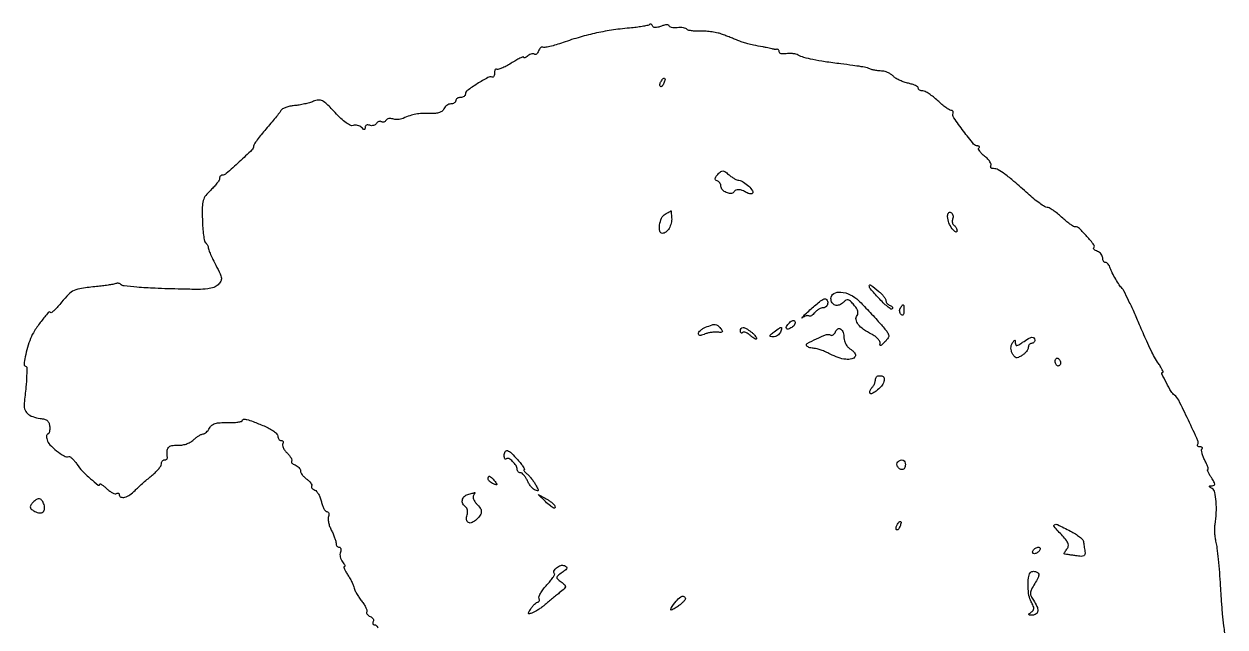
# Model space of a CAD drawing. Extents: x 1 to 373, y 0 to 377.
# Drawn here: x 0.5 to 371.8, y 190.4 to 376.7 of the extents above; entities that cross this region are included whole.
import ezdxf

# ---------------------------------------------------------------- set-up
doc = ezdxf.new("R2010")
doc.units = 0

msp = doc.modelspace()

# ---------------------------------------------------------------- linework, layer by layer
msp.add_lwpolyline([(371.789237, 188.5, -0.019858), (371.454738, 190.700692, -0.004656), (371.075814, 194.409375, -0.004791), (370.720303, 198.68672, -0.004692), (370.444055, 203, 0.00528), (370.167492, 207.239955, 0.005996), (369.810834, 211.296875, 0.005487), (369.429024, 214.733269, 0.032928), (369.093899, 216.5, -0.027463), (368.82629, 217.831244, -0.01923), (368.665889, 219.353125, -0.019464), (368.625144, 220.827429, -0.03783), (368.727318, 222, 0.02831), (369.114263, 225.638932, 0.032824), (369.05753, 229.121152, 0.032591), (368.637886, 231.953841, 0.200996), (367.813014, 233.136725, -0.012047), (367.123036, 233.597952, -0.260327), (367.020911, 233.810392, -0.372443), (367.158655, 233.951229, -0.018059), (367.86501, 233.984687, 0.12533), (368.431033, 234.135611, 0.300863), (368.621045, 234.503854, 0.104219), (368.395163, 235.195138, 0.014134), (367.591957, 236.5, -0.014475), (367.002254, 237.459476, -0.027812), (366.596265, 238.265625, -0.034401), (366.38838, 238.849312, -0.496749), (366.502627, 239, 0.47396), (366.633725, 239.160274, 0.028923), (366.453717, 239.844007, 0.026305), (366.096528, 240.770806, 0.0142), (365.565563, 241.873216, -0.024466), (365.042215, 243.019408, -0.034696), (364.700336, 244.086542, -0.037261), (364.554892, 244.95365, -0.222858), (364.706549, 245.373216, 0.133607), (364.842481, 245.610759, 0.259813), (364.789171, 245.815882, 0.152445), (364.535255, 245.956444, 0.050799), (364.10765, 246, -0.067284), (363.674602, 246.058539, -0.140666), (363.386808, 246.234287, -0.190832), (363.287018, 246.494698, -0.136434), (363.374892, 246.797571, 0.250491), (363.444522, 247.906748, 0.003388), (360.472999, 254.302061, 0.005631), (357.500407, 260.408962, 0.115509), (356.198433, 261.972853, -0.09692), (355.195571, 263.09117, -0.013652), (353.675081, 265.806356, -0.008817), (352.266448, 268.610292, -0.552391), (352.511558, 269, 0.49733), (352.639597, 269.169206, 0.036314), (352.408052, 269.807813, 0.028485), (351.949363, 270.694522, 0.01472), (351.282058, 271.75, -0.017161), (350.037188, 273.740455, -0.01712), (348.930709, 275.813166, -0.010447), (347.591742, 278.692992, -0.002236), (345.394721, 283.75, 0.004558), (343.673414, 287.662227, 0.005883), (342.018197, 291.220765, 0.003346), (340.544329, 294.242292, 0.081398), (340, 295, -0.050305), (339.138358, 296.054959, -0.014075), (338.012437, 297.866079, -0.014663), (336.970353, 299.77937, -0.036382), (336.354336, 301.25, 0.042458), (336.064248, 301.91962, 0.051373), (335.679855, 302.485937, 0.059674), (335.264197, 302.875191, 0.159687), (334.883369, 303, -0.155266), (334.546462, 303.107205, -0.097686), (334.25949, 303.409197, -0.079992), (334.065812, 303.860348, -0.061543), (334, 304.393011, 0.104296), (333.877764, 304.972642, 0.066683), (333.517331, 305.562043, 0.062725), (332.985068, 306.071482, 0.068054), (332.356872, 306.41655, -0.036588), (331.763772, 306.695444, -0.070685), (331.348333, 307.01378, -0.120915), (331.168856, 307.316496, -0.276734), (331.230918, 307.564251, 0.378188), (331.285691, 308.442683, 0.015989), (329.128592, 311.041281, 0.018751), (326.792463, 313.487904, 0.194004), (325.527316, 314.004627, -0.137052), (324.953964, 314.167581, -0.017087), (323.863018, 314.887786, -0.019098), (322.603142, 315.857232, -0.014751), (321.304234, 317.004627, 0.018269), (319.985076, 318.153492, 0.022087), (318.664105, 319.128428, 0.021402), (317.499859, 319.840377, 0.121679), (316.804234, 320.028318, -0.136146), (316.056969, 320.253215, -0.014049), (314.514383, 321.288436, -0.016667), (312.720223, 322.659422, -0.012581), (310.840476, 324.278318, 0.005742), (306.552591, 328.074534, 0.020935), (303.707113, 330.334933, 0.031664), (301.663395, 331.633782, 0.126374), (300.237592, 332, -0.070841), (299.760802, 332.067893, -0.146069), (299.447191, 332.270228, -0.189498), (299.343334, 332.570326, -0.128754), (299.450511, 332.919925, 0.231358), (299.498898, 333.407785, 0.057834), (299.124834, 334.141647, 0.047128), (298.450029, 334.974209, 0.032254), (297.54344, 335.78717, -0.026747), (296.640304, 336.579277, -0.044299), (295.980908, 337.348337, -0.057554), (295.625306, 337.991208, -0.302685), (295.700578, 338.367245, 0.090637), (295.867469, 338.608787, 0.235919), (295.859348, 338.814128, 0.20094), (295.682839, 338.954343, 0.068784), (295.352521, 339, -0.226004), (294.099693, 339.59677, -0.009373), (290.962282, 343.614566, -0.009401), (287.978535, 347.746423, -0.224627), (287.75, 349.121382, 0.09942), (287.776536, 349.45648, 0.129092), (287.663878, 349.741906, 0.131199), (287.427358, 349.932077, 0.10445), (287.105755, 350, -0.144284), (286.59345, 350.150978, -0.014461), (285.530814, 350.88125, -0.017218), (284.295259, 351.851017, -0.012868), (283, 353, 0.019867), (281.668208, 354.148494, 0.023647), (280.322311, 355.11875, 0.023377), (279.129502, 355.818574, 0.121553), (278.394245, 356, -0.060876), (277.861088, 356.065154, -0.079479), (277.409559, 356.257031, -0.097398), (277.107265, 356.541276, -0.15676), (277, 356.875, 0.241465), (276.806533, 357.252253, 0.042672), (276.101702, 357.672628, 0.037925), (275.113347, 358.063588, 0.025873), (273.941964, 358.361607, -0.032868), (272.660174, 358.706859, -0.026584), (271.337667, 359.238114, -0.027337), (270.166761, 359.862346, -0.06031), (269.370536, 360.486607, 0.050278), (268.649896, 361.075257, 0.035061), (267.735184, 361.59216, 0.035466), (266.777292, 361.967405, 0.059505), (265.928571, 362.125, -0.01365), (264.502486, 362.256603, -0.019385), (263.245054, 362.457054, -0.019657), (262.243949, 362.697967, -0.105204), (261.75, 362.958333, 0.129236), (261.279573, 363.178476, 0.004897), (259.352724, 363.510922, 0.006977), (256.728552, 363.899756, 0.00254), (253, 364.379901, -0.006355), (248.157823, 365.041052, -0.013376), (244.421281, 365.702329, -0.016377), (241.61672, 366.372812, -0.055998), (239.877241, 367.066162, 0.059251), (239.10185, 367.369417, 0.033219), (238.10629, 367.558855, 0.032667), (237.060588, 367.6178, 0.045344), (236.127241, 367.524504, -0.041174), (235.312359, 367.436193, -0.067883), (234.624877, 367.512059, -0.09863), (234.164766, 367.729847, -0.237331), (234, 368.057418, 0.080179), (233.943337, 368.408498, 0.104955), (233.779687, 368.68833, 0.119839), (233.5357, 368.853087, 0.128703), (233.25, 368.881579, -0.030259), (232.9262, 368.850365, -0.02375), (232.573438, 368.854559, -0.024306), (232.244761, 368.890188, -0.052881), (232, 368.955889, 0.034529), (231.679922, 369.054508, 0.003597), (230.9125, 369.228259, 0.004452), (229.993907, 369.420746, 0.00355), (229, 369.612463, -0.002907), (226.041542, 370.179176, -0.012788), (224.307709, 370.568081, -0.01919), (222.959954, 370.962358, -0.014154), (221.5, 371.497406, 0.000823), (220.523885, 371.884952, 0.000343), (219.20625, 372.404535, 0.00034), (217.79499, 372.958811, 0.00044), (216.5, 373.465092, 0.036394), (215.0785, 373.903328, 0.019296), (213.266439, 374.247508, 0.019104), (211.376963, 374.457935, 0.027993), (209.7049, 374.485918, -0.018655), (208.217826, 374.483046, -0.025845), (206.889719, 374.598954, -0.024421), (205.839496, 374.79828, -0.197724), (205.450597, 375.079936, 0.175664), (205.110601, 375.348991, 0.041083), (204.393173, 375.52421, 0.037469), (203.484829, 375.599335, 0.029246), (202.495697, 375.548985, -0.031567), (201.539376, 375.504751, -0.051365), (200.733111, 375.601587, -0.069717), (200.178828, 375.811093, -0.274125), (200, 376.112762, 0.329182), (199.81557, 376.362541, 0.083863), (199.2852, 376.432647, 0.053231), (198.499933, 376.320163, 0.028679), (197.566638, 376.025336, -0.029022), (196.496803, 375.688182, -0.069799), (195.672784, 375.598929, -0.11293), (195.107069, 375.747234, -0.194331), (194.795804, 376.112587, 0.072951), (194.622654, 376.455668, 0.134275), (194.383356, 376.653494, 0.170607), (194.117964, 376.676345, 0.134128), (193.865619, 376.532285, -0.140552), (193.408961, 376.279169, -0.010649), (192.011619, 375.98783, -0.014012), (190.301368, 375.718436, -0.01019), (188.386452, 375.511142, 0.013848), (182.7599, 374.860385, 0.016985), (177.551908, 373.92986, 0.017155), (172.462769, 372.65703, 0.014651), (167.194501, 370.977093, -0.011108), (165.042974, 370.274187, -0.015982), (163.107476, 369.756, -0.011712), (161.502991, 369.420369, -0.186199), (160.965845, 369.521109, 0.2074), (160.6285, 369.570223, 0.109726), (160.247155, 369.370231, 0.077476), (159.87723, 368.943807, 0.048417), (159.581246, 368.351128, -0.045709), (159.294598, 367.769294, -0.087842), (158.951122, 367.381096, -0.14434), (158.611004, 367.243466, -0.224462), (158.318471, 367.348196, 0.177037), (157.975625, 367.507493, 0.080783), (157.476174, 367.469108, 0.064926), (156.902383, 367.248146, 0.048905), (156.342009, 366.868879, -0.026608), (155.826373, 366.485349, -0.060983), (155.394215, 366.268808, -0.134454), (155.117237, 366.247889, -0.359054), (155, 366.3901, 0.524708), (154.811262, 366.520434, 0.018922), (153.857271, 366.117188, 0.020357), (152.602531, 365.466405, 0.010982), (151.10986, 364.569351, -0.017151), (149.574943, 363.672493, -0.026315), (148.183302, 363.014133, -0.024206), (147.050986, 362.612493, -0.276182), (146.60986, 362.723474, 0.234952), (146.380802, 362.800365, 0.231438), (146.179146, 362.664604, 0.096229), (146.041915, 362.265944, 0.034929), (146, 361.666667, -0.043725), (145.945621, 361.046023, -0.078063), (145.779687, 360.562527, -0.12185), (145.534919, 360.288419, -0.233909), (145.25, 360.248319, 0.208404), (143.914606, 360.126199, 0.015388), (140.679246, 358.217943, 0.014526), (137.554649, 356.113528, 0.241811), (137, 355.033725, -0.143617), (136.884387, 354.639522, -0.099533), (136.559375, 354.303657, -0.084002), (136.073377, 354.07735, -0.067147), (135.5, 354, 0.064853), (134.926543, 353.925306, 0.082425), (134.440625, 353.70625, 0.098894), (134.115568, 353.381354, 0.148195), (134, 353, -0.151099), (133.882059, 352.618634, -0.09843), (133.550156, 352.29375, -0.081424), (133.05412, 352.074614, -0.063461), (132.468615, 352, 0.090259), (131.839207, 351.885448, 0.066645), (131.214222, 351.549552, 0.065398), (130.688229, 351.052759, 0.079397), (130.348794, 350.46656, -0.137194), (129.858778, 349.80717, -0.083001), (128.99611, 349.343266, -0.05997), (127.75627, 349.081629, -0.028866), (126.130179, 349.03208, 0.015961), (123.593974, 349.020247, 0.034801), (121.66091, 348.81426, 0.037236), (119.857516, 348.353451, 0.021042), (117.75, 347.544052, -0.049654), (116.972215, 347.295304, -0.037486), (116.082845, 347.174167, -0.038378), (115.221138, 347.1882, -0.068458), (114.532025, 347.349337, 0.06786), (113.92591, 347.491828, 0.072801), (113.318688, 347.461466, 0.08122), (112.803354, 347.269027, 0.125083), (112.462927, 346.940014, -0.087354), (112.168017, 346.60904, -0.094409), (111.785229, 346.409547, -0.100139), (111.374889, 346.371459, -0.112095), (111, 346.5, 0.125033), (110.619726, 346.619635, 0.100781), (110.194466, 346.557598, 0.090311), (109.788983, 346.32226, 0.077961), (109.467948, 345.948138, -0.108341), (109.106134, 345.57457, -0.081875), (108.583672, 345.339902, -0.077271), (107.983758, 345.276962, -0.079342), (107.398849, 345.400442, 0.07502), (106.864162, 345.518127, 0.123404), (106.410912, 345.436268, 0.152332), (106.111545, 345.170194, 0.136303), (106, 344.768615, -0.057942), (105.941902, 344.268956, -0.336288), (105.75, 344.11042, -0.185784), (105.430383, 344.218372, -0.023078), (104.878145, 344.721855, 0.078275), (104.344166, 345.110507, 0.061866), (103.672024, 345.355371, 0.062638), (102.969803, 345.426306, 0.085701), (102.347573, 345.303135, -0.212398), (101.524184, 345.346129, -0.036888), (100.159315, 346.172618, -0.032409), (98.520657, 347.505953, -0.018639), (96.719428, 349.306084, 0.010556), (94.193968, 351.912927, 0.075283), (92.778152, 352.944913, 0.144534), (91.537817, 353.186666, 0.075816), (90, 352.800664, -0.029171), (88.801066, 352.37798, -0.014517), (87.240542, 351.976873, -0.014358), (85.594724, 351.653787, -0.020461), (84.116738, 351.469254, 0.032226), (82.764388, 351.26801, 0.035854), (81.497893, 350.89856, 0.038567), (80.481076, 350.429015, 0.127565), (79.952486, 349.923121, -0.028465), (79.440983, 349.192033, -0.003876), (78.274162, 347.734748, -0.004451), (76.861612, 346.029561, -0.003744), (75.335749, 344.247851, 0.0092), (73.866325, 342.493658, 0.012959), (72.626751, 340.873097, 0.009164), (71.663032, 339.490485, 0.148682), (71.5, 338.954346, -0.203314), (71.011972, 337.803771, -0.005886), (67.071878, 334.083526, -0.006296), (63.063011, 330.478974, -0.181905), (61.790025, 330, 0.13167), (61.48875, 329.919263, 0.100602), (61.23207, 329.692224, 0.08809), (61.059405, 329.352599, 0.073788), (61, 328.952251, -0.141188), (60.839803, 328.396239, -0.022935), (60.192188, 327.463506, -0.023733), (59.302936, 326.408225, -0.01891), (58.25, 325.355491, 0.041449), (56.723894, 323.685662, 0.095795), (55.962614, 322.174276, 0.064373), (55.660489, 320.134185, 0.011374), (55.677123, 316.257297, 0.011465), (55.804795, 313.704299, 0.016502), (56.043936, 311.454496, 0.012258), (56.344545, 309.631307, 0.189635), (56.677123, 309.104058, -0.067001), (56.993344, 308.799242, -0.0469), (57.263364, 308.383692, -0.047058), (57.450185, 307.92719, -0.069385), (57.517309, 307.5, 0.089547), (57.637886, 306.89247, 0.008795), (58.210604, 305.507584, 0.010894), (58.963975, 303.871409, 0.008426), (59.853157, 302.121562, -0.010184), (61.18956, 299.468554, -0.08295), (61.564711, 298.16755, -0.159498), (61.366356, 297.194599, -0.067289), (60.547541, 296.121562, -0.113039), (59.256643, 295.313173, -0.053546), (57.333002, 294.868104, -0.029892), (54.339375, 294.686433, -0.006654), (49.211693, 294.750345, -0.003459), (41.041244, 295.017532, -0.010328), (35.457421, 295.354438, -0.00872), (31.486336, 295.746288, -0.168982), (30.389963, 296.276704, 0.114326), (30.081358, 296.469211, 0.060584), (29.637989, 296.563272, 0.05551), (29.136432, 296.551797, 0.056314), (28.652234, 296.430073, -0.044578), (27.953343, 296.236873, -0.006689), (26.516594, 295.994345, -0.007469), (24.807364, 295.755375, -0.006385), (23, 295.553556, 0.011164), (18.352639, 294.98959, 0.069195), (16.04907, 294.324049, 0.092435), (14.318285, 293.130337, 0.0278), (12.183141, 290.730453, -0.013972), (11.030297, 289.360203, -0.023536), (9.979818, 288.286467, -0.020443), (9.107963, 287.539499, -0.380096), (8.774137, 287.559196, 0.438406), (8.063662, 287.530091, 0.011689), (5.861738, 284.807915, 0.020506), (3.780502, 281.86629, 0.049502), (2.561132, 279.5, 0.023691), (1.607753, 276.712276, 0.024291), (0.931484, 273.86987, 0.018125), (0.568758, 271.449561, 0.447566), (0.970383, 271, -0.409002), (1.381261, 270.596381, -0.012951), (1.360491, 268.024747, -0.015918), (1.125218, 264.454911, -0.006106), (0.579861, 259.510667, 0.106891), (0.739984, 257.754047, 0.127846), (1.61756, 256.34864, 0.105091), (3.229501, 255.36283, 0.055756), (5.52017, 254.831145, -0.042051), (6.879356, 254.554597, -0.10744), (7.757125, 254.076396, -0.126726), (8.272129, 253.332898, -0.070776), (8.505625, 252.25, -0.031068), (8.513329, 251.38789, -0.049726), (8.401564, 250.660937, -0.065866), (8.199029, 250.15891, -0.270253), (7.926501, 250, 0.262497), (7.680976, 249.861562, 0.098263), (7.541279, 249.476563, 0.064766), (7.528139, 248.900991, 0.03733), (7.65322, 248.218085, 0.129604), (8.519482, 246.682236, 0.034693), (10.626901, 244.795825, 0.032854), (12.930149, 243.236687, 0.183015), (14.375854, 242.99244, -0.20047), (14.817959, 242.902343, -0.037651), (15.477937, 242.377323, -0.035009), (16.203339, 241.604165, -0.02575), (16.897703, 240.655942, 0.047049), (18.556737, 238.581566, 0.021335), (21.08099, 236.184782, 0.017098), (23.500072, 234.217956, 0.619746), (24, 234.466375, -0.535), (24.147207, 234.564574, -0.045112), (24.631987, 234.309487, -0.029549), (25.325258, 233.800154, -0.014331), (26.151444, 233.073536, 0.030726), (27.037364, 232.344448, 0.042244), (27.920164, 231.811999, 0.048745), (28.680981, 231.52487, 0.207146), (29.151444, 231.593597, -0.09131), (29.475317, 231.71976, -0.169946), (29.750737, 231.678887, -0.175565), (29.934606, 231.477194, -0.098218), (30, 231.147501, 0.331977), (30.495367, 230.483639, 0.143482), (31.664084, 230.479359, 0.077274), (33.300201, 231.240829, 0.05252), (34.880896, 232.558193, -0.013149), (35.821974, 233.477012, -0.005579), (37.128898, 234.660745, -0.005515), (38.552735, 235.893984, -0.007192), (39.88392, 236.989023, 0.022796), (41.076889, 238.034436, 0.028084), (42.084651, 239.117308, 0.028517), (42.808782, 240.097413, 0.145845), (43, 240.739023, -0.077793), (43.075405, 241.220738, -0.090227), (43.29375, 241.629588, -0.10078), (43.618625, 241.902913, -0.125288), (44, 242, 0.075146), (44.373191, 242.056406, 0.101574), (44.671464, 242.220313, 0.119953), (44.848335, 242.464378, 0.137085), (44.881579, 242.75, -0.048951), (44.769565, 244.653501, -0.164501), (45.20923, 245.803651, -0.177698), (46.229137, 246.398309, -0.058958), (47.98496, 246.500895, 0.05275), (49.306047, 246.561684, 0.042982), (50.68314, 246.894738, 0.04382), (51.950776, 247.446887, 0.062995), (52.943146, 248.161659, -0.023208), (53.772466, 248.86533, -0.026116), (54.632435, 249.459987, -0.026682), (55.408306, 249.883263, -0.111982), (55.923003, 250, 0.137025), (56.377742, 250.127006, 0.049496), (56.919358, 250.533318, 0.044493), (57.455126, 251.120863, 0.039774), (57.901286, 251.815551, -0.103087), (58.620182, 252.674541, -0.092072), (59.650511, 253.217344, -0.060753), (61.164575, 253.492692, -0.019881), (63.436469, 253.535365, 0.014239), (65.186038, 253.548487, 0.023475), (66.659463, 253.670939, 0.020041), (67.783494, 253.863812, 0.353957), (68, 254.131331, -0.389137), (68.374342, 254.539486, -0.081839), (69.430046, 254.458094, -0.032838), (71.355605, 253.849949, -0.006316), (74.75, 252.477632, -0.025204), (76.377496, 251.69702, -0.034278), (77.751562, 250.823726, -0.036568), (78.736169, 249.981213, -0.200085), (79, 249.34831, 0.077013), (79.079812, 248.83321, 0.089829), (79.311086, 248.396066, 0.100769), (79.655141, 248.103832, 0.126487), (80.059017, 248, -0.103619), (80.41634, 247.925146, -0.179234), (80.632022, 247.716964, -0.165529), (80.669803, 247.404446, -0.086666), (80.522542, 247.036475, 0.189937), (80.431169, 246.52907, 0.059676), (80.675712, 245.782249, 0.049907), (81.176339, 244.938266, 0.037589), (81.880192, 244.119808, -0.027112), (82.587973, 243.330806, -0.042703), (83.095158, 242.575962, -0.052519), (83.359756, 241.952436, -0.277238), (83.273539, 241.606872, 0.256545), (83.196661, 241.342649, 0.130549), (83.360852, 241.026299, 0.076879), (83.767017, 240.698546, 0.039795), (84.356872, 240.41655, -0.057645), (84.985217, 240.088171, -0.058808), (85.517331, 239.626891, -0.064943), (85.878923, 239.108867, -0.120501), (86, 238.61377, 0.120622), (86.134038, 238.066241, 0.041791), (86.571767, 237.373761, 0.038606), (87.201622, 236.661979, 0.036188), (87.946439, 236.038604, -0.033013), (88.659751, 235.449252, -0.048988), (89.191657, 234.838335, -0.061402), (89.485816, 234.294495, -0.235924), (89.452183, 233.92263, 0.189134), (89.395167, 233.608809, 0.11559), (89.55218, 233.261224, 0.083977), (89.908084, 232.930469, 0.053757), (90.411448, 232.672354, -0.127723), (90.996359, 232.254359, -0.043581), (91.598084, 231.391848, -0.039944), (92.123998, 230.281056, -0.036552), (92.485159, 229.06757, 0.030066), (92.81828, 227.892841, 0.04251), (93.262834, 226.901099, 0.04959), (93.74541, 226.203932, 0.220007), (94.186444, 226, -0.168356), (94.530775, 225.880678, -0.150578), (94.746543, 225.568462, -0.107361), (94.790346, 225.093195, -0.061179), (94.650244, 224.530933, 0.106431), (94.532659, 223.775156, 0.037016), (94.678216, 222.676505, 0.034771), (95.023589, 221.453513, 0.034024), (95.537094, 220.280933, -0.016409), (96.092807, 219.124551, -0.017095), (96.563379, 217.949712, -0.017034), (96.899681, 216.909597, -0.068539), (96.993839, 216.25, 0.075867), (97.069133, 215.772427, 0.088858), (97.282721, 215.367188, 0.100185), (97.598734, 215.096236, 0.12796), (97.968615, 215, -0.186304), (98.28876, 214.876422, -0.146758), (98.482181, 214.555634, -0.099359), (98.50817, 214.066534, -0.055413), (98.35674, 213.487265, 0.08931), (98.22556, 212.798715, 0.056234), (98.309349, 211.982012, 0.054222), (98.581594, 211.168467, 0.065458), (99.010569, 210.487265, -0.024358), (99.439572, 209.915876, -0.054638), (99.692693, 209.436884, -0.116486), (99.737956, 209.12702, -0.38899), (99.599392, 209, 0.480263), (99.462209, 208.828729, 0.04262), (99.653593, 208.221514, 0.031316), (100.069659, 207.36702, 0.016077), (100.69035, 206.349834, -0.015903), (101.36933, 205.237995, -0.016065), (101.973846, 204.088942, -0.016075), (102.434866, 203.056683, -0.060613), (102.621271, 202.37469, 0.075039), (102.82835, 201.694495, 0.018738), (103.369173, 200.662721, 0.018722), (104.084338, 199.516185, 0.017844), (104.894243, 198.407319, -0.023894), (105.655221, 197.338536, -0.033485), (106.221003, 196.312686, -0.035382), (106.552099, 195.449679, -0.215542), (106.492119, 194.987248, 0.192807), (106.432278, 194.644069, 0.1145), (106.610229, 194.262432, 0.082637), (107.008266, 193.897835, 0.052616), (107.569126, 193.611848, -0.069662), (108.11802, 193.308048, -0.099962), (108.486378, 192.893882, -0.123645), (108.618411, 192.43751, -0.148363), (108.504365, 192.007063, 0.081847), (108.346067, 191.622228, 0.160356), (108.375882, 191.295825, 0.182842), (108.586502, 191.078957, 0.110022), (108.940983, 191, -0.140337), (109.344827, 190.884374, -0.099915), (109.688914, 190.559375, -0.085131), (109.920655, 190.073318, -0.06887)], format="xyb")
for points in [[(198.345077, 358.456872, -0.035865), (198.083816, 357.899181, -0.069269), (197.786868, 357.507038, -0.118528), (197.50546, 357.335123, -0.281567), (197.276326, 357.390341, -0.156651), (197.142323, 357.651151, -0.070517), (197.133355, 358.040231, -0.059701), (197.242038, 358.490157, -0.049364), (197.458881, 358.933469, -0.030391), (198.120758, 359.871774, -0.36195), (198.525317, 359.954259, -0.344086), (198.696703, 359.564815, -0.029555)], [(221.527986, 328.393014, -0.110388), (222.951687, 327.847985, -0.046446), (224.556647, 326.554558, -0.04694), (225.754802, 325.14879, -0.364298), (225.685579, 324.352245, -0.166478), (225.377904, 324.201541, -0.068971), (224.908633, 324.20726, -0.057723), (224.361101, 324.355984, -0.046177), (223.816531, 324.634552, 0.047532), (222.59108, 325.257238, 0.086621), (221.494737, 325.482132, 0.113603), (220.591908, 325.302199, 0.133464), (219.92005, 324.749588, -0.249243), (219.023412, 324.299589, -0.100738), (217.647221, 324.613384, -0.09369), (216.42906, 325.46808, -0.19547), (216, 326.523655, 0.084691), (215.909452, 327.0544, 0.069228), (215.645106, 327.566913, 0.069795), (215.253609, 327.983974, 0.089207), (214.791852, 328.236049, -0.108528), (214.318544, 328.518454, -0.239848), (214.17979, 328.903562, -0.128287), (214.394047, 329.439742, -0.026937), (215.041852, 330.225917, -0.031581), (215.940041, 331.087489, -0.178592), (216.553551, 331.310044, -0.158577), (217.206602, 331.093632, -0.023554), (218.297975, 330.20813, 0.028946), (219.091499, 329.57835, 0.025257), (219.988455, 329.012903, 0.02607), (220.85307, 328.584696, 0.065591)], [(200.740407, 316.796086, -0.079538), (200.60072, 315.1282, -0.074098), (199.94852, 313.542552, -0.084533), (198.968928, 312.39549, -0.175602), (197.877555, 312, -0.361914), (197.076623, 312.667117, -0.082215), (197.042805, 314.573216, -0.067697), (197.657678, 316.699415, -0.157967), (198.75, 317.919901, 0.000349), (199.423573, 318.312852, 0.000562), (199.996864, 318.648701, 0.000081), (200.505851, 318.947761, 0.038509), (200.537196, 318.969591, -0.599881), (200.553867, 318.962634, -0.000396), (200.612232, 318.343668, -0.002839), (200.674072, 317.6391, -0.00167)], [(287.611848, 316.430874, 0.071657), (287.483134, 315.864172, 0.074475), (287.52234, 315.291936, 0.081683), (287.718052, 314.802061, 0.119091), (288.043674, 314.473008, -0.079752), (288.407216, 314.158796, -0.055134), (288.709737, 313.705733, -0.054482), (288.909455, 313.190388, -0.072015), (288.968197, 312.690983, -0.257071), (288.816007, 312.431203, -0.255697), (288.514453, 312.420058, -0.086484), (288.03598, 312.773532, -0.028616), (287.468197, 313.44113, -0.069278), (286.477289, 315.215863, -0.072959), (286.031241, 317.162677, -0.164883), (286.315369, 318.288283, -0.408219), (287.068174, 318.457866, -0.107533), (287.436441, 318.102326, -0.081854), (287.6685, 317.590118, -0.077466), (287.731837, 317.002791, -0.079972)], [(258.597244, 291.172529, -0.007189), (259.958613, 289.803683, -0.003386), (261.679327, 287.99873, -0.003355), (263.456196, 286.083833, -0.004721), (265.01323, 284.350523, -0.008164), (267.21856, 281.764473, -0.104017), (267.807412, 280.640238, -0.211881), (267.673266, 279.704473, -0.050431), (266.684358, 278.432239, -0.015607), (265.868749, 277.628507, -0.107493), (265.387027, 277.344516, -0.44454), (265.168934, 277.468834, -0.110866), (265.171128, 277.933248, 0.17986), (265.084757, 278.592054, 0.063862), (264.528618, 279.381322, 0.052865), (263.631527, 280.174166, 0.039714), (262.5, 280.850551, -0.038542), (260.048324, 282.308292, -0.075565), (258.413058, 283.876036, -0.11916), (257.755553, 285.354599, -0.222033), (258.080363, 286.596832, 0.149761), (258.336462, 287.210394, 0.097187), (258.262485, 287.981333, 0.070271), (257.848709, 288.884168, 0.036115), (257.101923, 289.882482, 0.022672), (256.023994, 291.017092, 0.130487), (255.305736, 291.415251, 0.197014), (254.644149, 291.320409, 0.063578), (253.845315, 290.702458, -0.101993), (252.559497, 289.856138, -0.170052), (251.278425, 289.802364, -0.192141), (250.350301, 290.544625, -0.129862), (250, 291.870626, -0.271268), (250.886273, 293.383988, -0.149152), (253.051555, 293.857057, -0.095571), (255.959969, 293.047166, -0.078061)], [(264.75, 294.056438, -0.024264), (265.611314, 293.263981, -0.028973), (266.339063, 292.435168, -0.029836), (266.858637, 291.680539, -0.136673), (267, 291.173041, 0.109908), (267.093024, 290.754965, 0.068263), (267.367188, 290.331151, 0.06337), (267.772106, 289.966059, 0.066128), (268.25, 289.720238, -0.057812), (268.687521, 289.504275, -0.105697), (268.967915, 289.224314, -0.154677), (269.049283, 288.928739, -0.177221), (268.938646, 288.658884, -0.370325), (268.540668, 288.610259, -0.021314), (267.467779, 289.393137, -0.024157), (266.162477, 290.540988, -0.014434), (264.719722, 292.021979, -0.007538), (262.209477, 294.836145, -0.184084), (261.857111, 295.803827, -0.614357), (262.287079, 296.013701, -0.011887)], [(249, 290.5, -0.090674), (248.895288, 289.927343, -0.09558), (248.595343, 289.440625, -0.099644), (248.14801, 289.114952, -0.108083), (247.622445, 289, 0.087648), (247.003401, 288.890644, 0.043397), (246.277969, 288.552276, 0.041292), (245.565745, 288.05902, 0.047491), (244.979944, 287.475834, -0.034968), (244.457854, 286.929413, -0.05576), (243.935151, 286.550817, -0.076276), (243.489569, 286.381474, -0.254365), (243.199509, 286.467158, 0.211989), (242.890553, 286.58614, 0.059221), (242.367791, 286.497216, 0.048695), (241.73933, 286.243204, 0.034711), (241.092009, 285.845604, -0.701169), (241.024087, 285.892353, -0.130081), (241.142653, 286.102468, -0.012392), (242.05931, 286.997666, -0.003707), (243.5, 288.316734, -0.009311), (246.424201, 290.857346, -0.079874), (247.907919, 291.741272, -0.340811), (248.663328, 291.524828, -0.16005)], [(272.571429, 288.014286, -0.037548), (272.515007, 287.264011, -0.135981), (272.321429, 286.831029, -0.282794), (272.028511, 286.731066, -0.141706), (271.672847, 286.927153, -0.091551), (271.380187, 287.352368, -0.076786), (271.235589, 287.881122, -0.076639), (271.257168, 288.429833, -0.090569), (271.446149, 288.912868, -0.018728), (272.073167, 289.84726, -0.427566), (272.36139, 289.886183, -0.218731), (272.544594, 289.522161, -0.008897)], [(215.887064, 282.63608, -0.039465), (216.378322, 281.938906, -0.335485), (216.337983, 281.58161, -0.206299), (215.918661, 281.40229, -0.018862), (214.759509, 281.449263, 0.036101), (213.766491, 281.455271, 0.024945), (212.649668, 281.325135, 0.025238), (211.583033, 281.090705, 0.04618), (210.75, 280.778, -0.036935), (210.007644, 280.48359, -0.107472), (209.461173, 280.434492, -0.196256), (209.13157, 280.619771, -0.169369), (209, 280.99704, -0.161269), (209.156715, 281.470283, -0.052957), (209.660937, 282.016562, -0.046324), (210.388936, 282.544035, -0.03808), (211.25, 282.968838, -0.012429), (213.269878, 283.722977, -0.101373), (214.241966, 283.850479, -0.159229), (214.985699, 283.546983, -0.043733)], [(225.25, 281.607954, -0.026529), (225.919875, 281.04103, -0.031525), (226.485938, 280.436287, -0.033088), (226.887789, 279.877182, -0.140167), (227, 279.48477, -0.412007), (226.842993, 279.326574, -0.112394), (226.462099, 279.410275, -0.051342), (225.872496, 279.76591, -0.022558), (225.168848, 280.347194, 0.036341), (224.41872, 280.932883, 0.053499), (223.679123, 281.321096, 0.068493), (223.056639, 281.47323, 0.225806), (222.668848, 281.335515, -0.109963), (222.414422, 281.173742, -0.251921), (222.196474, 281.205849, -0.175975), (222.047153, 281.432486, -0.058615), (222, 281.833333, -0.14442), (222.232496, 282.621474, -0.273079), (222.805407, 282.908127, -0.118705), (223.789364, 282.597769, -0.026871)], [(234.361626, 281.5, -0.08747), (234.018655, 280.929006, -0.067803), (233.472472, 280.449967, -0.067377), (232.814123, 280.131909, -0.083909), (232.143011, 280.031803, -0.031561), (231.30924, 280.100709, -0.429122), (231.151244, 280.324602, -0.174018), (231.370436, 280.689627, -0.009469), (232.44113, 281.531803, -0.005555), (234.086998, 282.748169, -0.161867), (234.579354, 282.902845, -0.495169), (234.754834, 282.664523, -0.020389)], [(237.900845, 282.938719, -0.045833), (236.726264, 282.353884, -0.378545), (236.210848, 282.544001, -0.27993), (236.244982, 283.197078, -0.036521), (237.14912, 284.335692, -0.043126), (237.711655, 284.849826, -0.100007), (238.222967, 285.09993, -0.174998), (238.616868, 285.064019, -0.198255), (238.871885, 284.785824, -0.130528), (238.913014, 284.33477, -0.079001), (238.740044, 283.82367, -0.069842), (238.386463, 283.332003, -0.063661)], [(254, 279.68153, 0.079796), (254.150331, 278.745557, 0.053111), (254.598898, 277.753453, 0.052211), (255.258843, 276.857913, 0.068392), (256.038803, 276.20784, -0.045332), (256.775231, 275.64934, -0.065043), (257.303098, 275.024462, -0.084792), (257.554974, 274.432614, -0.199264), (257.479786, 273.967293, -0.199397), (256.407988, 273.196301, -0.081404), (254.582922, 273.072901, -0.060845), (252.256316, 273.584579, -0.038078), (249.70034, 274.708084, 0.018345), (248.352779, 275.364978, 0.017931), (246.950517, 275.926732, 0.01815), (245.686061, 276.330201, 0.061937), (244.833333, 276.458084, -0.032448), (244.149864, 276.519775, -0.031665), (243.474392, 276.669545, -0.033306), (242.899966, 276.877987, -0.092945), (242.547576, 277.119091, -0.492097), (242.652176, 277.9241, -0.022458), (245.493584, 279.410838, -0.021845), (248.582794, 280.693238, -0.229761), (249.90629, 280.557916, 0.169858), (250.290018, 280.473287, 0.120421), (250.706295, 280.629557, 0.091291), (251.093978, 281.013758, 0.060429), (251.388152, 281.569126, -0.159942), (252.116668, 282.463402, -0.308185), (252.999644, 282.438756, -0.164583), (253.748837, 281.38656, -0.073258)], [(313, 279, -0.099038), (312.923658, 278.618362, -0.097945), (312.70625, 278.29375, -0.097945), (312.381638, 278.076342, -0.099038), (312, 278, 0.125138), (311.618624, 277.903033, 0.10078), (311.29375, 277.630036, 0.090277), (311.07541, 277.221677, 0.077892), (311, 276.740547, -0.120077), (310.861011, 276.170139, -0.047885), (310.421245, 275.489619, -0.043794), (309.783574, 274.814585, -0.042043), (309.029769, 274.250664, -0.032358), (307.938092, 273.663383, -0.155945), (307.246658, 273.580386, -0.178863), (306.689943, 273.917067, -0.045406), (306.099545, 274.813999, -0.057086), (305.768327, 275.649685, -0.062428), (305.64782, 276.51352, -0.066027), (305.745372, 277.336757, -0.078733), (306.054463, 278.053882, -0.011214), (306.557921, 278.8115, -0.224226), (306.792541, 278.946051, -0.408101), (306.946149, 278.817873, -0.022327), (306.984687, 278.128028, 0.100798), (307.112639, 277.533775, 0.321648), (307.442283, 277.338228, 0.116923), (308.054644, 277.541005, 0.014133), (309.25, 278.325576, -0.018517), (311.010032, 279.458824, -0.08951), (312.120214, 279.872255, -0.253191), (312.733479, 279.670375, -0.191496)], [(321, 271.940983, -0.087308), (320.936779, 271.581686, -0.094392), (320.755208, 271.276414, -0.100145), (320.484563, 271.072214, -0.112153), (320.166667, 271, -0.170324), (319.848724, 271.111542, -0.094314), (319.578125, 271.427703, -0.074868), (319.395108, 271.899039, -0.055286), (319.333333, 272.456011, -0.05773), (319.393656, 272.976727, -0.124167), (319.578125, 273.33303, -0.190804), (319.850897, 273.471218, -0.16277), (320.166667, 273.396994, -0.071639), (320.485481, 273.130304, -0.05288), (320.755208, 272.756842, -0.053298), (320.938439, 272.339084, -0.076861)], [(266.342166, 266.200445, -0.115613), (265.584381, 264.765889, -0.04849), (263.988134, 263.255679, -0.074172), (262.550018, 262.446089, -0.525532), (262, 262.824859, -0.071393), (262.054075, 263.201644, -0.038825), (262.220312, 263.639698, -0.037742), (262.462939, 264.067651, -0.048585), (262.75, 264.416667, 0.044385), (263.04635, 264.770882, 0.031142), (263.316406, 265.215625, 0.031558), (263.523023, 265.67786, 0.055489), (263.625, 266.083333, -0.019687), (263.823693, 267.20778, -0.134443), (264.082004, 267.70208, -0.17054), (264.525811, 267.935469, -0.036593), (265.40638, 268, -0.11876), (265.947288, 267.869685, -0.155855), (266.305604, 267.513762, -0.123282), (266.441826, 266.942791, -0.06124)], [(153.187086, 242, -0.012192), (154.150737, 240.846236, -0.023661), (154.852449, 239.871908, -0.027489), (155.266685, 239.15157, -0.542913), (155.15977, 238.968197, 0.416097), (155.047742, 238.844021, 0.133256), (155.134433, 238.582024, 0.052599), (155.468805, 238.176557, 0.021511), (156, 237.698225, -0.034935), (156.663125, 237.068075, -0.017005), (157.422264, 236.179567, -0.016777), (158.152825, 235.19729, -0.023235), (158.735367, 234.267029, -0.010171), (159.373735, 233.077862, -0.135981), (159.472286, 232.596694, -0.436777), (159.25963, 232.425111, -0.055484), (158.620817, 232.592012, -0.093432), (158.024839, 232.959651, -0.034526), (157.340197, 233.676073, -0.032753), (156.682768, 234.581149, -0.033814), (156.156889, 235.555012, 0.032209), (155.655378, 236.490912, 0.040423), (155.070071, 237.281785, 0.045135), (154.489711, 237.83634, 0.169716), (154.021439, 238, -0.104029), (153.631689, 238.081977, -0.098986), (153.300048, 238.314732, -0.096694), (153.077794, 238.662452, -0.094263), (153, 239.071429, 0.144414), (152.656206, 240.236915, 0.059313), (151.59406, 241.518152, 0.065168), (150.389387, 242.396461, 0.33284), (149.619048, 242.285714, -0.229436), (149.38648, 242.204927, -0.234237), (149.181845, 242.338095, -0.09827), (149.042542, 242.734677, -0.035486), (149, 243.333333, -0.113634), (149.28016, 244.550142, -0.372551), (149.97999, 244.850124, -0.118623), (151.198469, 244.112375, -0.017499)], [(273, 240.5, -0.06085), (272.929934, 239.926402, -0.079459), (272.723586, 239.440625, -0.097386), (272.417907, 239.1154, -0.156819), (272.059017, 239, -0.139398), (271.230079, 239.235684, -0.123736), (270.603969, 239.880661, -0.139481), (270.401415, 240.683432, -0.191124), (270.693853, 241.36052, -0.094876), (271.508765, 241.913511, -0.1934), (272.269246, 241.932483, -0.202875), (272.806289, 241.424643, -0.103624)], [(146.018999, 235.477108, -0.008807), (146.707299, 234.617386, -0.27071), (146.741192, 234.355597, -0.389672), (146.541716, 234.264678, -0.012731), (145.641444, 234.584097, -0.0442), (145.013435, 234.891147, -0.05126), (144.482174, 235.291272, -0.058677), (144.117443, 235.719384, -0.148172), (144, 236.106989, -0.097466), (144.129499, 236.765008, -0.389178), (144.469452, 236.925, -0.127361), (145.053128, 236.562498, -0.017238)], [(139.495259, 230.992329, 0.157085), (139.371718, 230.491725, 0.070398), (139.514778, 229.821308, 0.059573), (139.884165, 229.093771, 0.049186), (140.436242, 228.420901, -0.04361), (141.573517, 227.065827, -0.154855), (141.908688, 225.996708, -0.153837), (141.567052, 224.925587, -0.042867), (140.41938, 223.562237, -0.085124), (139.075196, 222.611596, -0.229754), (137.936475, 222.618371, -0.260831), (137.337139, 223.489023, -0.100315), (137.5, 225, 0.05817), (137.644789, 225.748324, 0.064695), (137.604883, 226.482561, 0.073852), (137.395323, 227.092491, 0.135531), (137.040677, 227.47486, -0.144268), (136.214346, 228.396991, -0.158036), (136.05828, 229.584964, -0.152331), (136.630672, 230.670625, -0.132684), (137.75, 231.310674, 0.001737), (138.442778, 231.49429, 0.002252), (139.076711, 231.667734, 0.001693), (139.606771, 231.817263, 0.020196), (139.809017, 231.883999, -0.518557), (139.87211, 231.841051, -0.088914), (139.84432, 231.669921, -0.037841), (139.713301, 231.371733, -0.015986)], [(164.503323, 227.994623, -0.147868), (164.689306, 227.295397, -0.520917), (164.366903, 227.0857, -0.076109), (163.263103, 227.740972, -0.019544), (161.708187, 229.123409), (159.5, 231.246819), (161.694306, 230.118032, -0.021784), (162.579421, 229.612804, -0.021265), (163.424607, 229.028656, -0.021728), (164.121106, 228.452951, -0.070878)], [(3.057878, 228.569739, 0.057478), (2.553951, 227.797038, 0.197135), (2.510647, 227.211221, 0.158106), (2.897887, 226.679114, 0.034182), (3.874745, 226.067034, 0.093008), (5.36056, 225.597772, 0.217139), (6.447464, 225.942596, 0.213544), (6.911957, 226.996336, 0.09045), (6.619998, 228.547887, 0.096715), (5.980563, 229.569532, 0.20599), (5.143066, 229.935958, 0.163669), (4.150111, 229.608747, 0.058889)], [(271.345077, 221.456872, -0.035865), (271.083816, 220.899181, -0.069269), (270.786868, 220.507038, -0.118528), (270.50546, 220.335123, -0.281567), (270.276326, 220.390341, -0.156651), (270.142323, 220.651151, -0.070517), (270.133355, 221.040231, -0.059701), (270.242038, 221.490157, -0.049364), (270.458881, 221.933469, -0.030391), (271.120758, 222.871774, -0.36195), (271.525317, 222.954259, -0.344086), (271.696703, 222.564815, -0.029555)], [(324.039838, 219.979676, -0.022178), (325.56189, 219.116084, -0.029361), (326.859178, 218.191605, -0.02966), (327.8107, 217.327728, -0.179955), (328.076511, 216.729676, 0.013233), (328.129545, 216.132697, 0.005575), (328.230948, 215.333578, 0.005512), (328.358326, 214.481497, 0.007155), (328.494811, 213.703781, -0.08034), (328.519772, 212.802825, -0.254009), (328.175852, 212.331263, -0.12921), (327.371611, 212.179784, -0.017923), (325.6683, 212.362169, -0.001096), (324.427442, 212.542991, -0.001541), (323.321282, 212.710146, -0.000898), (322.389073, 212.855669, -0.021137), (322.127555, 212.908388, -0.435246), (322.057871, 213.033385, -0.043731), (322.206583, 213.385255, -0.033501), (322.499337, 213.858226, -0.017876), (322.919594, 214.403117, 0.107943), (323.351531, 215.237532, 0.146893), (323.327026, 216.079884, 0.086126), (322.78305, 217.093351, 0.020745), (321.542039, 218.54914, -0.008083), (319.012807, 221.368292, -0.47254), (319.114427, 221.968199, -0.247845), (319.983673, 221.997956, -0.005016)], [(314.5, 214, -0.064269), (314.189439, 213.617474, -0.051777), (313.769763, 213.29375, -0.053414), (313.310186, 213.073533, -0.085235), (312.881966, 213, -0.117858), (312.550471, 213.079239, -0.186277), (312.357263, 213.29375, -0.154201), (312.338175, 213.617617, -0.076764), (312.5, 214, -0.064269), (312.810561, 214.382526, -0.051777), (313.230237, 214.70625, -0.053414), (313.689814, 214.926467, -0.085235), (314.118034, 215, -0.117858), (314.449529, 214.920761, -0.186277), (314.642737, 214.70625, -0.154201), (314.661825, 214.382383, -0.076764)], [(166.90068, 207.21788, 0.013748), (165.542379, 206.209714, 0.203956), (165.263113, 205.701428, 0.242999), (165.462166, 205.198318, 0.019619), (166.605612, 204.277322, -0.028058), (167.70539, 203.360488, -0.254044), (167.896717, 202.787378, -0.169262), (167.549027, 202.166812, -0.011824), (166, 200.859163, 0.001862), (164.893927, 199.962565, 0.001244), (163.634138, 198.928329, 0.001252), (162.417891, 197.919633, 0.002463), (161.456639, 197.110287, -0.019089), (160.550401, 196.39737, -0.014943), (159.516488, 195.692295, -0.015192), (158.513587, 195.09352, -0.035378), (157.721272, 194.723284, -0.020236), (156.789731, 194.408427, -0.398061), (156.543368, 194.534253, -0.218623), (156.576421, 194.902417, -0.00956), (157.25518, 196.037, -0.028569), (157.786387, 196.788415, -0.034793), (158.36855, 197.423369, -0.037319), (158.918711, 197.872448, -0.153688), (159.32388, 198, 0.163508), (159.611827, 198.09675, 0.143312), (159.80153, 198.352705, 0.105791), (159.857218, 198.741316, 0.063406), (159.766434, 199.200699, -0.179283), (159.787909, 199.850332, -0.035087), (160.313868, 200.917311, -0.033218), (161.139406, 202.138245, -0.025449), (162.192069, 203.358397, 0.016259), (163.239217, 204.528007, 0.026395), (164.040877, 205.593739, 0.02451), (164.568646, 206.467976, 0.331256), (164.517644, 206.815689, -0.317436), (164.375277, 207.641855, -0.11247), (165.160206, 208.636478, -0.089729), (166.454121, 209.342865, -0.173495), (167.618181, 209.316276, -0.079529), (168.237644, 208.957362, -0.313836), (168.352435, 208.556258, -0.140828), (167.994186, 208.042897, -0.017673)], [(312.995097, 203.751541, 0.019283), (311.991243, 201.947665, 0.09649), (311.676502, 200.840086, 0.128805), (311.846827, 199.857938, 0.045807), (312.559768, 198.611207, -0.042741), (313.654484, 196.723764, -0.127548), (313.929093, 195.267858, -0.230661), (313.412647, 194.367309, -0.152533), (312.25, 194.015313, -0.015581), (311.371676, 194.050384, -0.274898), (311.147413, 194.206329, -0.351045), (311.206782, 194.440234, -0.020555), (311.853245, 194.888139, 0.078174), (312.482281, 195.440784, 0.170759), (312.702813, 196.034471, 0.107743), (312.544305, 196.827624, 0.021887), (311.909566, 198.122826, -0.080596), (311.213826, 200.09848, -0.036791), (310.928457, 202.827174, -0.036312), (311.040386, 205.494461, -0.109289), (311.631038, 207.206326, -0.158509), (311.900807, 207.436533, -0.075365), (312.349074, 207.546985, -0.063133), (312.898448, 207.527771, -0.051382), (313.467355, 207.374154, -0.128483), (314.06958, 206.942423, -0.208674), (314.241833, 206.347453, -0.090136), (313.945122, 205.419321, -0.014295)], [(205, 199.11501, -0.17025), (204.843517, 198.668763, -0.028652), (204.229457, 197.985107, -0.02852), (203.381293, 197.234183, -0.021903), (202.376876, 196.511283, -0.012202), (201.243441, 195.807547, -0.082836), (200.629837, 195.572415, -0.488785), (200.452521, 195.7244, -0.126177), (200.582157, 196.146273, -0.032414), (202.108032, 198.311154, -0.075229), (203.568864, 199.649998, -0.23089), (204.516699, 199.781491, -0.324417)]]:
    msp.add_lwpolyline(points, format="xyb", close=True)

doc.saveas('drawing.dxf')
